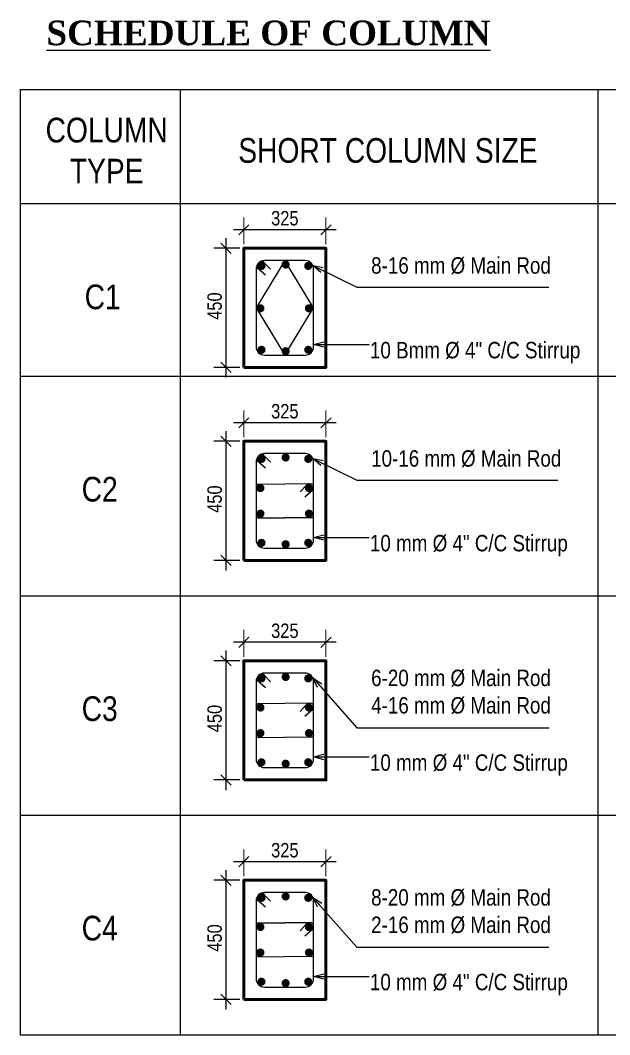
# Model space of a CAD drawing. Header units: inches. Extents: x -4010 to 65129, y -40138 to -1318.
# Drawn here: x 46919.8 to 46991.6, y -39032.2 to -38908.7 of the extents above; entities that cross this region are included whole.
import ezdxf

# ---------------------------------------------------------------- set-up
doc = ezdxf.new("R2010")
doc.units = ezdxf.units.IN
doc.header["$MEASUREMENT"] = 0
doc.header["$PDMODE"] = 99
doc.layers.add('Column', color=2, linetype='Continuous', lineweight=50)
doc.layers.add('DIM', color=7, linetype='Continuous', lineweight=15)
doc.layers.add('Rod', color=1, linetype='Continuous')
doc.layers.add('TEX', color=7, linetype='Continuous')
doc.styles.get("Standard").update_dxf_attribs({"font": 'ARIALN.TTF'})
doc.dimstyles.new('_20', dxfattribs={"dimscale": 0.25, "dimtxt": 7, "dimasz": 5, "dimexe": 6, "dimexo": 2, "dimgap": 2, "dimtad": 1, "dimdec": 1, "dimzin": 3, "dimdsep": 46, "dimlunit": 4, "dimtxsty": 'Standard', "dimblk": 'OBLIQUE', "dimcen": 0, "dimdle": 5, "dimclrt": 7, "dimazin": 0, "dimtfac": 0.0375, "dimtdec": 1, "dimtofl": 0, "dimtmove": 0, "dimatfit": 3, "dimldrblk": 'OPEN30', "dimfxl": 6, "dimtvp": 0.8, "dimtolj": 1, "dimtzin": 0, "dimlwe": -1, "dimarcsym": 0})

# ---------------------------------------------------------------- blocks, each defined once
blk = doc.blocks.new('_Oblique')
at = {"color": 0, "linetype": 'ByBlock', "lineweight": -2}
blk.add_line((-0.5, -0.5), (0.5, 0.5), dxfattribs=at)
blk = doc.blocks.new('*D1414')
at = {"layer": 'Defpoints', "color": 0}
for p in [(46944.9, -38959.99), (46947.06, -38959.99), (46947.06, -38974.49)]:
    blk.add_point(p, dxfattribs=at)
at = {"layer": 'TEX', "color": 0, "lineweight": -2}
blk.add_line((46944.9, -38975.74), (46944.9, -38958.74), dxfattribs=at)
at = {"layer": 'TEX', "color": 0}
for p, q in [((46946.56, -38959.99), (46943.4, -38959.99)), ((46946.56, -38974.49), (46943.4, -38974.49))]:
    blk.add_line(p, q, dxfattribs=at)
at = {"layer": 'TEX', "color": 0, "lineweight": -2, "xscale": 1.25, "yscale": 1.25, "zscale": 1.25}
for p, rotation in [((46944.9, -38959.99), 90), ((46944.9, -38974.49), 270)]:
    blk.add_blockref('_Oblique', p, dxfattribs=dict(at, rotation=rotation))
at = {"layer": 'TEX', "color": 7, "insert": (46943.51, -38967.03), "char_height": 1.75, "attachment_point": 5, "rotation": 90}
blk.add_mtext('\\A1;450', dxfattribs=at)
blk = doc.blocks.new('_Open30')
at = {"color": 0, "linetype": 'ByBlock', "lineweight": -2}
for p, q in [((-1, 0.268), (0, 0)), ((0, 0), (-1, -0.268)), ((0, 0), (-1, 0))]:
    blk.add_line(p, q, dxfattribs=at)
blk = doc.blocks.new('*D1426')
at = {"layer": 'Defpoints', "color": 0}
for p in [(46947.06, -38957.74), (46947.06, -38959.99), (46957.06, -38959.99)]:
    blk.add_point(p, dxfattribs=at)
at = {"layer": 'DIM', "color": 0}
for p, q in [((46947.06, -38959.49), (46947.06, -38956.24)), ((46957.06, -38959.49), (46957.06, -38956.24))]:
    blk.add_line(p, q, dxfattribs=at)
at = {"layer": 'DIM', "color": 0, "lineweight": -2}
blk.add_line((46958.31, -38957.74), (46945.81, -38957.74), dxfattribs=at)
at = {"layer": 'DIM', "color": 0, "lineweight": -2, "xscale": 1.25, "yscale": 1.25, "zscale": 1.25, "rotation": 180}
blk.add_blockref('_Oblique', (46947.06, -38957.74), dxfattribs=at)
at = {"layer": 'DIM', "color": 0, "lineweight": -2, "xscale": 1.25, "yscale": 1.25, "zscale": 1.25}
blk.add_blockref('_Oblique', (46957.06, -38957.74), dxfattribs=at)
at = {"layer": 'DIM', "color": 7, "insert": (46952.06, -38956.34), "char_height": 1.75, "attachment_point": 5}
blk.add_mtext('\\A1;325', dxfattribs=at)
blk = doc.blocks.new('*D1417')
at = {"layer": 'Defpoints', "color": 0}
for p in [(46944.9, -38986.72), (46947.06, -38986.72), (46947.06, -39001.22)]:
    blk.add_point(p, dxfattribs=at)
at = {"layer": 'TEX', "color": 0, "lineweight": -2}
blk.add_line((46944.9, -39002.47), (46944.9, -38985.47), dxfattribs=at)
at = {"layer": 'TEX', "color": 0}
for p, q in [((46946.56, -38986.72), (46943.4, -38986.72)), ((46946.56, -39001.22), (46943.4, -39001.22))]:
    blk.add_line(p, q, dxfattribs=at)
at = {"layer": 'TEX', "color": 0, "lineweight": -2, "xscale": 1.25, "yscale": 1.25, "zscale": 1.25}
for p, rotation in [((46944.9, -38986.72), 90), ((46944.9, -39001.22), 270)]:
    blk.add_blockref('_Oblique', p, dxfattribs=dict(at, rotation=rotation))
at = {"layer": 'TEX', "color": 7, "insert": (46943.51, -38993.75), "char_height": 1.75, "attachment_point": 5, "rotation": 90}
blk.add_mtext('\\A1;450', dxfattribs=at)
blk = doc.blocks.new('*D1429')
at = {"layer": 'Defpoints', "color": 0}
for p in [(46947.06, -38984.46), (46947.06, -38986.72), (46957.06, -38986.72)]:
    blk.add_point(p, dxfattribs=at)
at = {"layer": 'DIM', "color": 0}
for p, q in [((46947.06, -38986.22), (46947.06, -38982.96)), ((46957.06, -38986.22), (46957.06, -38982.96))]:
    blk.add_line(p, q, dxfattribs=at)
at = {"layer": 'DIM', "color": 0, "lineweight": -2}
blk.add_line((46958.31, -38984.46), (46945.81, -38984.46), dxfattribs=at)
at = {"layer": 'DIM', "color": 0, "lineweight": -2, "xscale": 1.25, "yscale": 1.25, "zscale": 1.25, "rotation": 180}
blk.add_blockref('_Oblique', (46947.06, -38984.46), dxfattribs=at)
at = {"layer": 'DIM', "color": 0, "lineweight": -2, "xscale": 1.25, "yscale": 1.25, "zscale": 1.25}
blk.add_blockref('_Oblique', (46957.06, -38984.46), dxfattribs=at)
at = {"layer": 'DIM', "color": 7, "insert": (46952.06, -38983.07), "char_height": 1.75, "attachment_point": 5}
blk.add_mtext('\\A1;325', dxfattribs=at)
blk = doc.blocks.new('*D1419')
at = {"layer": 'Defpoints', "color": 0}
for p in [(46944.9, -38936.49), (46947.06, -38936.49), (46947.06, -38950.99)]:
    blk.add_point(p, dxfattribs=at)
at = {"layer": 'TEX', "color": 0, "lineweight": -2}
blk.add_line((46944.9, -38952.24), (46944.9, -38935.24), dxfattribs=at)
at = {"layer": 'TEX', "color": 0}
for p, q in [((46946.56, -38936.49), (46943.4, -38936.49)), ((46946.56, -38950.99), (46943.4, -38950.99))]:
    blk.add_line(p, q, dxfattribs=at)
at = {"layer": 'TEX', "color": 0, "lineweight": -2, "xscale": 1.25, "yscale": 1.25, "zscale": 1.25}
for p, rotation in [((46944.9, -38936.49), 90), ((46944.9, -38950.99), 270)]:
    blk.add_blockref('_Oblique', p, dxfattribs=dict(at, rotation=rotation))
at = {"layer": 'TEX', "color": 7, "insert": (46943.51, -38943.53), "char_height": 1.75, "attachment_point": 5, "rotation": 90}
blk.add_mtext('\\A1;450', dxfattribs=at)
blk = doc.blocks.new('*D1431')
at = {"layer": 'Defpoints', "color": 0}
for p in [(46947.06, -38934.24), (46947.06, -38936.49), (46957.06, -38936.49)]:
    blk.add_point(p, dxfattribs=at)
at = {"layer": 'DIM', "color": 0}
for p, q in [((46947.06, -38935.99), (46947.06, -38932.74)), ((46957.06, -38935.99), (46957.06, -38932.74))]:
    blk.add_line(p, q, dxfattribs=at)
at = {"layer": 'DIM', "color": 0, "lineweight": -2}
blk.add_line((46958.31, -38934.24), (46945.81, -38934.24), dxfattribs=at)
at = {"layer": 'DIM', "color": 0, "lineweight": -2, "xscale": 1.25, "yscale": 1.25, "zscale": 1.25, "rotation": 180}
blk.add_blockref('_Oblique', (46947.06, -38934.24), dxfattribs=at)
at = {"layer": 'DIM', "color": 0, "lineweight": -2, "xscale": 1.25, "yscale": 1.25, "zscale": 1.25}
blk.add_blockref('_Oblique', (46957.06, -38934.24), dxfattribs=at)
at = {"layer": 'DIM', "color": 7, "insert": (46952.06, -38932.84), "char_height": 1.75, "attachment_point": 5}
blk.add_mtext('\\A1;325', dxfattribs=at)
blk = doc.blocks.new('*D1423')
at = {"layer": 'Defpoints', "color": 0}
for p in [(46944.9, -39013.44), (46947.06, -39013.44), (46947.06, -39027.94)]:
    blk.add_point(p, dxfattribs=at)
at = {"layer": 'TEX', "color": 0, "lineweight": -2}
blk.add_line((46944.9, -39029.19), (46944.9, -39012.19), dxfattribs=at)
at = {"layer": 'TEX', "color": 0}
for p, q in [((46946.56, -39013.44), (46943.4, -39013.44)), ((46946.56, -39027.94), (46943.4, -39027.94))]:
    blk.add_line(p, q, dxfattribs=at)
at = {"layer": 'TEX', "color": 0, "lineweight": -2, "xscale": 1.25, "yscale": 1.25, "zscale": 1.25}
for p, rotation in [((46944.9, -39013.44), 90), ((46944.9, -39027.94), 270)]:
    blk.add_blockref('_Oblique', p, dxfattribs=dict(at, rotation=rotation))
at = {"layer": 'TEX', "color": 7, "insert": (46943.51, -39020.47), "char_height": 1.75, "attachment_point": 5, "rotation": 90}
blk.add_mtext('\\A1;450', dxfattribs=at)
blk = doc.blocks.new('*D1435')
at = {"layer": 'Defpoints', "color": 0}
for p in [(46947.06, -39011.18), (46947.06, -39013.44), (46957.06, -39013.44)]:
    blk.add_point(p, dxfattribs=at)
at = {"layer": 'DIM', "color": 0}
for p, q in [((46947.06, -39012.94), (46947.06, -39009.68)), ((46957.06, -39012.94), (46957.06, -39009.68))]:
    blk.add_line(p, q, dxfattribs=at)
at = {"layer": 'DIM', "color": 0, "lineweight": -2}
blk.add_line((46958.31, -39011.18), (46945.81, -39011.18), dxfattribs=at)
at = {"layer": 'DIM', "color": 0, "lineweight": -2, "xscale": 1.25, "yscale": 1.25, "zscale": 1.25, "rotation": 180}
blk.add_blockref('_Oblique', (46947.06, -39011.18), dxfattribs=at)
at = {"layer": 'DIM', "color": 0, "lineweight": -2, "xscale": 1.25, "yscale": 1.25, "zscale": 1.25}
blk.add_blockref('_Oblique', (46957.06, -39011.18), dxfattribs=at)
at = {"layer": 'DIM', "color": 7, "insert": (46952.06, -39009.79), "char_height": 1.75, "attachment_point": 5}
blk.add_mtext('\\A1;325', dxfattribs=at)

msp = doc.modelspace()

# ---------------------------------------------------------------- hatches: boundary and pattern name
at = {"layer": 'Rod'}
for points in [[(46949.71, -38938.636, -1), (46948.71, -38938.636, -1)], [(46951.659, -38938.464, -1), (46952.659, -38938.464, -1)], [(46954.414, -38938.636, 1), (46955.414, -38938.636, 1)], [(46949.581, -38943.801, 1), (46948.581, -38943.801, 1)], [(46954.499, -38943.801, -1), (46955.499, -38943.801, -1)], [(46949.71, -38948.851, 1), (46948.71, -38948.851, 1)], [(46951.659, -38949.024, 1), (46952.659, -38949.024, 1)], [(46954.414, -38948.851, -1), (46955.414, -38948.851, -1)], [(46949.71, -38962.136, -1), (46948.71, -38962.136, -1)], [(46951.659, -38961.963, -1), (46952.659, -38961.963, -1)], [(46954.414, -38962.136, 1), (46955.414, -38962.136, 1)], [(46949.581, -38965.689, 1), (46948.581, -38965.689, 1)], [(46954.499, -38965.689, -1), (46955.499, -38965.689, -1)], [(46949.581, -38968.798, -1), (46948.581, -38968.798, -1)], [(46954.499, -38968.798, 1), (46955.499, -38968.798, 1)], [(46949.71, -38972.351, 1), (46948.71, -38972.351, 1)], [(46951.659, -38972.524, 1), (46952.659, -38972.524, 1)], [(46954.414, -38972.351, -1), (46955.414, -38972.351, -1)], [(46949.71, -38988.858, -1), (46948.71, -38988.858, -1)], [(46951.659, -38988.685, -1), (46952.659, -38988.685, -1)], [(46954.414, -38988.858, 1), (46955.414, -38988.858, 1)], [(46949.581, -38992.411, 1), (46948.581, -38992.411, 1)], [(46954.499, -38992.411, -1), (46955.499, -38992.411, -1)], [(46949.581, -38995.52, -1), (46948.581, -38995.52, -1)], [(46954.499, -38995.52, 1), (46955.499, -38995.52, 1)], [(46949.71, -38999.073, 1), (46948.71, -38999.073, 1)], [(46951.659, -38999.246, 1), (46952.659, -38999.246, 1)], [(46954.414, -38999.073, -1), (46955.414, -38999.073, -1)], [(46951.659, -39015.408, -1), (46952.659, -39015.408, -1)], [(46949.71, -39015.58, -1), (46948.71, -39015.58, -1)], [(46954.414, -39015.58, 1), (46955.414, -39015.58, 1)], [(46949.581, -39019.133, 1), (46948.581, -39019.133, 1)], [(46954.499, -39019.133, -1), (46955.499, -39019.133, -1)], [(46949.581, -39022.242, -1), (46948.581, -39022.242, -1)], [(46954.499, -39022.242, 1), (46955.499, -39022.242, 1)], [(46949.71, -39025.795, 1), (46948.71, -39025.795, 1)], [(46951.659, -39025.968, 1), (46952.659, -39025.968, 1)], [(46954.414, -39025.795, -1), (46955.414, -39025.795, -1)]]:
    msp.add_hatch(color=256, dxfattribs=at).paths.add_polyline_path(points)

# ---------------------------------------------------------------- linework, layer by layer
at = {"layer": 'Column'}
for points in [[(46947.062, -38950.994), (46957.062, -38950.994), (46957.062, -38936.494), (46947.062, -38936.494)], [(46947.062, -38974.493), (46957.062, -38974.493), (46957.062, -38959.993), (46947.062, -38959.993)], [(46947.062, -39001.216), (46957.062, -39001.216), (46957.062, -38986.716), (46947.062, -38986.716)], [(46947.062, -39027.938), (46957.062, -39027.938), (46957.062, -39013.438), (46947.062, -39013.438)]]:
    msp.add_lwpolyline(points, close=True, dxfattribs=at)
at = {"layer": 'Rod'}
for p, q in [((46952.062, -38937.994), (46948.562, -38943.744)), ((46955.562, -38943.744), (46952.062, -38937.994)), ((46948.562, -38943.744), (46952.062, -38949.494)), ((46952.062, -38949.494), (46955.562, -38943.744))]:
    msp.add_line(p, q, dxfattribs=at)
for points in [[(46949.562, -38949.494), (46954.562, -38949.494, 0.4142136), (46955.562, -38948.494), (46955.562, -38938.994, 0.4142136), (46954.562, -38937.994), (46949.562, -38937.994, 0.4142136), (46948.562, -38938.994), (46948.562, -38948.494, 0.4142136)], [(46949.562, -38972.993), (46954.562, -38972.993, 0.4142136), (46955.562, -38971.993), (46955.562, -38962.493, 0.4142136), (46954.562, -38961.493), (46949.562, -38961.493, 0.4142136), (46948.562, -38962.493), (46948.562, -38971.993, 0.4142136)], [(46949.562, -38999.716), (46954.562, -38999.716, 0.4142136), (46955.562, -38998.716), (46955.562, -38989.216, 0.4142136), (46954.562, -38988.216), (46949.562, -38988.216, 0.4142136), (46948.562, -38989.216), (46948.562, -38998.716, 0.4142136)], [(46949.562, -39026.438), (46954.562, -39026.438, 0.4142136), (46955.562, -39025.438), (46955.562, -39015.938, 0.4142136), (46954.562, -39014.938), (46949.562, -39014.938, 0.4142136), (46948.562, -39015.938), (46948.562, -39025.438, 0.4142136)]]:
    msp.add_lwpolyline(points, format="xyb", close=True, dxfattribs=at)
for points in [[(46949.211, -38938.061, -0.3032581), (46949.558, -38938.25), (46950.309, -38939.041)], [(46948.723, -38938.486, 0.2624441), (46948.743, -38938.888), (46949.692, -38939.734)], [(46949.211, -38961.561, -0.3032581), (46949.558, -38961.75), (46950.309, -38962.541)], [(46948.723, -38961.986, 0.2624441), (46948.743, -38962.388), (46949.692, -38963.234)], [(46948.569, -38965.418, -0.3032581), (46948.876, -38965.17), (46952.062, -38965.192)], [(46955.554, -38965.418, 0.3032581), (46955.247, -38965.17), (46952.062, -38965.192)], [(46955.022, -38965.17, 0.3032581), (46954.675, -38965.36), (46953.924, -38966.151)], [(46955.48, -38965.535, -0.2624441), (46955.46, -38965.938), (46954.511, -38966.783)], [(46948.569, -38969.069, 0.3032581), (46948.876, -38969.317), (46952.062, -38969.295)], [(46955.554, -38969.069, -0.3032581), (46955.247, -38969.317), (46952.062, -38969.295)], [(46948.723, -38988.708, 0.2624441), (46948.743, -38989.11), (46949.692, -38989.956)], [(46949.211, -38988.283, -0.3032581), (46949.558, -38988.472), (46950.309, -38989.263)], [(46948.569, -38992.14, -0.3032581), (46948.876, -38991.892), (46952.062, -38991.914)], [(46955.554, -38992.14, 0.3032581), (46955.247, -38991.892), (46952.062, -38991.914)], [(46955.022, -38991.892, 0.3032581), (46954.675, -38992.082), (46953.924, -38992.873)], [(46955.48, -38992.258, -0.2624441), (46955.46, -38992.66), (46954.511, -38993.505)], [(46948.569, -38995.791, 0.3032581), (46948.876, -38996.039), (46952.062, -38996.017)], [(46955.554, -38995.791, -0.3032581), (46955.247, -38996.039), (46952.062, -38996.017)], [(46949.211, -39015.005, -0.3032581), (46949.558, -39015.194), (46950.309, -39015.985)], [(46948.723, -39015.43, 0.2624441), (46948.743, -39015.832), (46949.692, -39016.678)], [(46948.569, -39018.862, -0.3032581), (46948.876, -39018.614), (46952.062, -39018.636)], [(46955.554, -39018.862, 0.3032581), (46955.247, -39018.614), (46952.062, -39018.636)], [(46955.022, -39018.614, 0.3032581), (46954.675, -39018.804), (46953.924, -39019.595)], [(46955.48, -39018.98, -0.2624441), (46955.46, -39019.382), (46954.511, -39020.227)], [(46948.569, -39022.513, 0.3032581), (46948.876, -39022.761), (46952.062, -39022.739)], [(46955.554, -39022.513, -0.3032581), (46955.247, -39022.761), (46952.062, -39022.739)]]:
    msp.add_lwpolyline(points, format="xyb", dxfattribs=at)
at = {"layer": 'TEX'}
for p, q in [((46919.824, -38917.158), (47042.224, -38917.158)), ((46919.824, -38917.158), (46919.824, -38931.027)), ((46939.317, -38917.158), (46939.317, -38931.027)), ((46971.871, -38917.158), (47094.271, -38917.158)), ((46990.177, -38917.158), (46990.177, -38931.027)), ((46919.824, -38931.027), (47042.224, -38931.027)), ((46919.824, -38931.027), (47042.224, -38931.027)), ((46919.824, -38931.027), (46919.824, -39032.244)), ((46939.317, -38931.027), (46939.317, -39032.244)), ((46971.871, -38931.027), (47094.271, -38931.027)), ((46971.871, -38931.027), (47094.271, -38931.027)), ((46990.177, -38931.027), (46990.177, -39032.244)), ((46919.824, -38952.078), (47042.224, -38952.078)), ((46919.824, -38952.078), (47042.224, -38952.078)), ((46971.871, -38952.078), (47094.271, -38952.078)), ((46971.871, -38952.078), (47094.271, -38952.078)), ((46919.824, -38978.8), (47042.224, -38978.8)), ((46919.824, -38978.8), (47042.224, -38978.8)), ((46919.824, -38978.8), (47042.224, -38978.8)), ((46971.871, -38978.8), (47094.271, -38978.8)), ((46971.871, -38978.8), (47094.271, -38978.8)), ((46971.871, -38978.8), (47094.271, -38978.8)), ((46919.824, -39005.522), (47042.224, -39005.522)), ((46971.871, -39005.522), (47094.271, -39005.522)), ((46919.824, -39032.244), (47042.224, -39032.244)), ((46971.871, -39032.244), (47094.271, -39032.244))]:
    msp.add_line(p, q, dxfattribs=at)

# ---------------------------------------------------------------- texts
for s, insert, char_height, width, attachment_point in [('{\\fTimes New Roman|b1|i0|c0|p18;\\LSCHEDULE OF COLUMN}', (46923.007, -38908.762), 3, 53.91448, 1), ('COLUMN \\PTYPE', (46930.353, -38924.596), 3, 13.0958, 5), ('SHORT COLUMN SIZE', (46964.62, -38924.596), 3, 57.9349, 5), ('8-16 mm Ø Main Rod', (46962.574, -38937.579), 2, 29.41889, 1), ('{\\H2.778x;C1}', (46929.863, -38942.425), 1.08, 37.64891, 5), ('10 Bmm Ø 4" C/C Stirrup', (46962.428, -38947.889), 2, 38.12995, 1), ('10-16 mm Ø Main Rod', (46962.574, -38961.079), 2, 29.41889, 1), ('{\\H2.778x;C2}', (46929.502, -38965.843), 1.08, 37.64891, 5), ('10 mm Ø 4" C/C Stirrup', (46962.428, -38971.389), 2, 38.12995, 1), ('6-20 mm Ø Main Rod\\P4-16 mm Ø Main Rod', (46962.574, -38987.801), 2, 29.41889, 1), ('{\\H2.778x;C3}', (46929.502, -38992.565), 1.08, 37.64891, 5), ('10 mm Ø 4" C/C Stirrup', (46962.428, -38998.111), 2, 38.12995, 1), ('8-20 mm Ø Main Rod\\P2-16 mm Ø Main Rod', (46962.574, -39014.523), 2, 29.41889, 1), ('{\\H2.778x;C4}', (46929.502, -39019.287), 1.08, 37.64891, 5), ('10 mm Ø 4" C/C Stirrup', (46962.428, -39024.833), 2, 38.12995, 1)]:
    msp.add_mtext(s, dxfattribs=dict(at, insert=insert, char_height=char_height, width=width, attachment_point=attachment_point))

# ---------------------------------------------------------------- dimensions: what is measured, and where the dimension line sits
at = {"layer": 'DIM'}
for base, p1, p2, picture, middle in [((46947.062, -38934.237), (46957.062, -38936.494), (46947.062, -38936.494), '*D1431', (46952.062, -38932.844)), ((46947.062, -38957.737), (46957.062, -38959.993), (46947.062, -38959.993), '*D1426', (46952.062, -38956.343)), ((46947.062, -38984.459), (46957.062, -38986.716), (46947.062, -38986.716), '*D1429', (46952.062, -38983.066)), ((46947.062, -39011.181), (46957.062, -39013.438), (46947.062, -39013.438), '*D1435', (46952.062, -39009.788))]:
    dim = msp.add_linear_dim(base=base, p1=p1, p2=p2, text='325', dimstyle='_20', dxfattribs=at)
    dim.commit()
    dim.dimension.update_dxf_attribs({"geometry": picture, "text_midpoint": middle})
at = {"layer": 'TEX'}
for base, p1, p2, picture, middle in [((46944.903, -38936.494), (46947.062, -38950.994), (46947.062, -38936.494), '*D1419', (46944.903, -38943.527)), ((46944.903, -38959.993), (46947.062, -38974.493), (46947.062, -38959.993), '*D1414', (46944.903, -38967.027)), ((46944.903, -38986.716), (46947.062, -39001.216), (46947.062, -38986.716), '*D1417', (46944.903, -38993.749)), ((46944.903, -39013.438), (46947.062, -39027.938), (46947.062, -39013.438), '*D1423', (46944.903, -39020.471))]:
    dim = msp.add_linear_dim(base=base, p1=p1, p2=p2, angle=90, text='450', dimstyle='_20', dxfattribs=at)
    dim.commit()
    dim.dimension.update_dxf_attribs({"geometry": picture, "text_midpoint": middle, "dimtype": 160})

# ---------------------------------------------------------------- leaders
at = {"layer": 'DIM', "annotation_type": 0, "has_hookline": 1, "hookline_direction": 0}
for points, text_width in [([(46955.472, -38938.579), (46960.824, -38941.233), (46962.074, -38941.233)], 21.643), ([(46955.472, -38962.079), (46960.824, -38964.733), (46962.074, -38964.733)], 22.763), ([(46955.472, -38988.801), (46960.824, -38994.862), (46962.074, -38994.862)], 21.708), ([(46955.472, -39015.523), (46960.824, -39021.584), (46962.074, -39021.584)], 21.67)]:
    msp.add_leader(points, dimstyle='_20', dxfattribs=dict(at, text_width=text_width))
at = {"layer": 'DIM'}
for points in [[(46955.562, -38948.205), (46962.338, -38948.205)], [(46955.562, -38971.705), (46962.338, -38971.705)], [(46955.562, -38998.427), (46962.338, -38998.427)], [(46955.562, -39025.149), (46962.338, -39025.149)]]:
    msp.add_leader(points, dimstyle='_20', dxfattribs=at)

doc.saveas('drawing.dxf')
